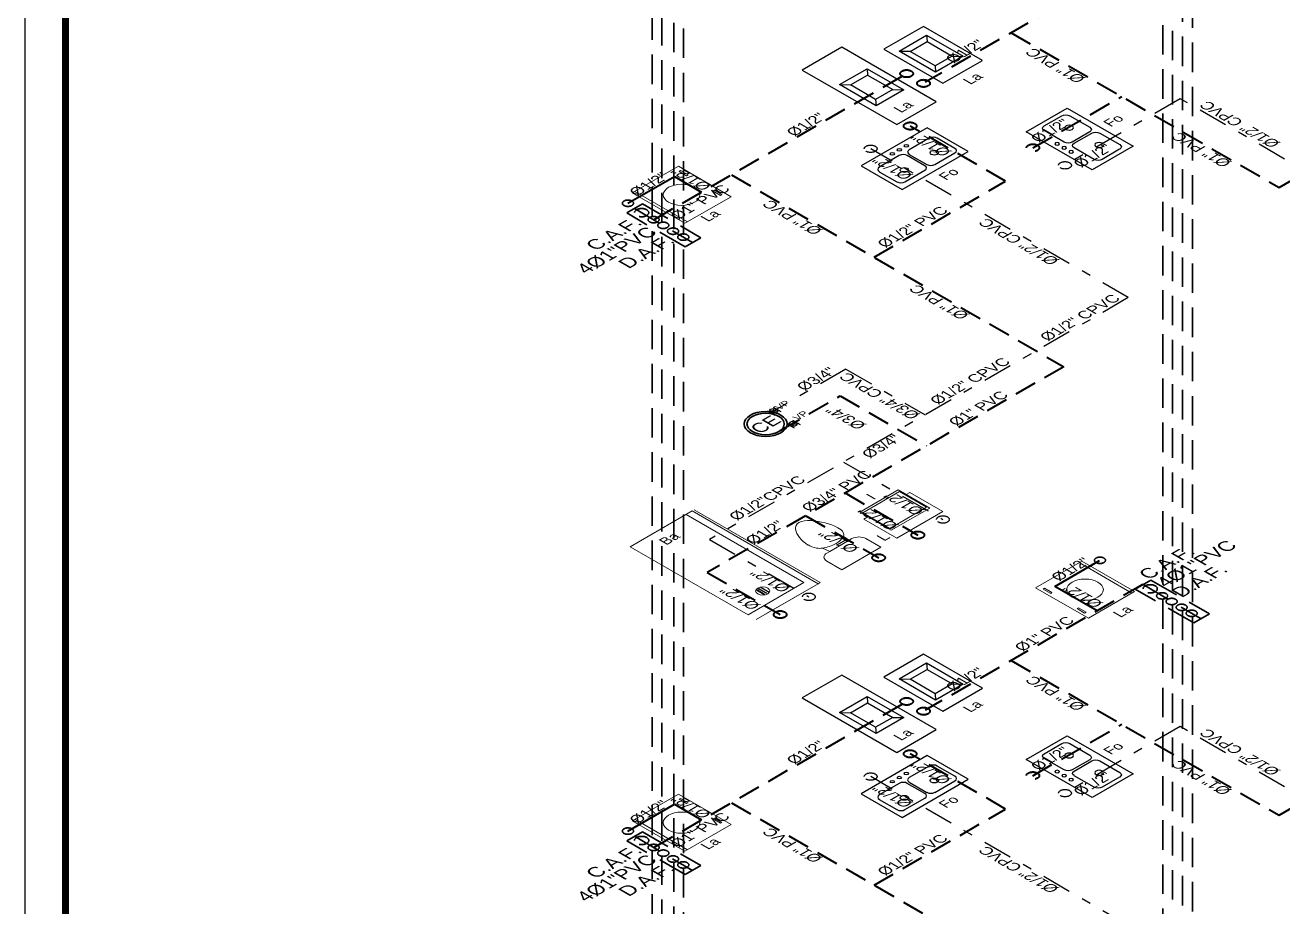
# Model space of a CAD drawing. Header units: feet. Extents: x 1019 to 2236, y -546 to 122.
# Drawn here: x 1054.27 to 1067.83, y -343.59 to -334.09 of the extents above; entities that cross this region are included whole.
import ezdxf

# ---------------------------------------------------------------- set-up
doc = ezdxf.new("R2010")
doc.units = ezdxf.units.FT
doc.header["$LTSCALE"] = 0.05
doc.header["$MEASUREMENT"] = 0
for name, pattern in [('CONTINUA', [0]), ('DASHDOT', [25.4, 12.7, -6.35, 0, -6.35]), ('HIDDEN', [9.525, 6.35, -3.175])]:
    doc.linetypes.add(name, pattern=pattern)
for name, color, linetype, lineweight in [('AGUA POTABLE', 5, 'HIDDEN', 35), ('AGUAFRIA', 5, 'HIDDEN', 30), ('COCINA', 8, 'Continuous', 25), ('FURN', 8, 'Continuous', 9), ('I-FURN', 8, 'Continuous', 0), ('P-SANR-FIXT', 8, 'Continuous', 9)]:
    doc.layers.add(name, color=color, linetype=linetype, lineweight=lineweight)
for name, color, linetype in [('AGUA_CALIENTE', 1, 'DASHDOT'), ('MARCO', 1, 'Continuous'), ('TEXXT', 2, 'Continuous')]:
    doc.layers.add(name, color=color, linetype=linetype)
doc.styles.add('DAMIAN', font='arial.ttf', dxfattribs={"height": 0.12})

# ---------------------------------------------------------------- blocks, each defined once
blk = doc.blocks.new('A$C2C3967B4')
at = {"layer": 'COCINA'}
for p, q in [((0.838, 0.52), (0, 0.52)), ((0, 0.52), (0, 0)), ((0.838, 0), (0.838, 0.52)), ((0.051, 0.342), (0.051, 0.119)), ((0.356, 0.393), (0.102, 0.393)), ((0.406, 0.119), (0.406, 0.342)), ((0.432, 0.342), (0.432, 0.119)), ((0.737, 0.393), (0.483, 0.393)), ((0.787, 0.119), (0.787, 0.342)), ((0.102, 0.068), (0.356, 0.068)), ((0.483, 0.068), (0.737, 0.068)), ((0, 0), (0.838, 0))]:
    blk.add_line(p, q, dxfattribs=at)
for centre, radius in [((0.33, 0.456), 0.0201), ((0.419, 0.456), 0.0201), ((0.508, 0.456), 0.0201), ((0.229, 0.202), 0.0381), ((0.61, 0.202), 0.0381)]:
    blk.add_circle(centre, radius, dxfattribs=at)
for centre, start, end in [((0.102, 0.342), 90, 180), ((0.356, 0.342), 0, 90), ((0.483, 0.342), 90, 180), ((0.737, 0.342), 0, 90), ((0.102, 0.119), 180, 270), ((0.356, 0.119), 270, 0), ((0.483, 0.119), 180, 270), ((0.737, 0.119), 270, 0)]:
    blk.add_arc(centre, 0.0508, start, end, dxfattribs=at)
blk = doc.blocks.new('A$C153C7E87')
at = {"layer": 'COCINA'}
for p, q in [((0.076, 0.804), (0.143, 0.731)), ((0.427, 0.804), (0.36, 0.731)), ((0.143, 0.411), (0.076, 0.339)), ((0.36, 0.411), (0.427, 0.339))]:
    blk.add_line(p, q, dxfattribs=at)
at = {"layer": 'COCINA', "extrusion": (1.60732e-15, -2.48059e-15, -1)}
for points in [[(-0.502, 1.2), (0, 1.2), (0, 0), (-0.502, 0)], [(-0.427, 0.339), (-0.076, 0.339), (-0.076, 0.804), (-0.427, 0.804)], [(-0.36, 0.411), (-0.143, 0.411), (-0.143, 0.731), (-0.36, 0.731)]]:
    blk.add_lwpolyline(points, close=True, dxfattribs=at)
blk = doc.blocks.new('A$C3D6C2CD6')
at = {"layer": 'P-SANR-FIXT'}
for p, q in [((0, 1.6), (0.787, 1.6)), ((0, 0.102), (0, 1.6)), ((0.711, 1.6), (0.711, 0.102)), ((0.787, 0), (0.787, 1.6)), ((0.813, 1.6), (0.813, 0)), ((0.324, 0.227), (0.324, 0.317)), ((0.333, 0.317), (0.333, 0.227)), ((0.351, 0.227), (0.351, 0.317)), ((0.36, 0.317), (0.36, 0.227)), ((0.378, 0.227), (0.378, 0.317)), ((0.387, 0.317), (0.387, 0.227)), ((0.711, 0.102), (0, 0.102)), ((0, 0), (0.787, 0)), ((0.124, 0), (0.787, 0)), ((0.813, 0), (0.787, 0)), ((0.813, 0), (0.787, 0))]:
    blk.add_line(p, q, dxfattribs=at)
for centre, radius, start, end in [((0.356, 0.272), 0.0635, 90, 270), ((0.356, 0.272), 0.0635, 90, 270), ((0.328, 0.317), 0.00444, 360, 180), ((0.328, 0.227), 0.00444, 180, 360), ((0.356, 0.317), 0.00444, 360, 180), ((0.356, 0.227), 0.00444, 180, 360), ((0.356, 0.272), 0.0635, 270, 90), ((0.356, 0.272), 0.0635, 270, 90), ((0.383, 0.317), 0.00444, 360, 180), ((0.383, 0.227), 0.00444, 180, 360)]:
    blk.add_arc(centre, radius, start, end, dxfattribs=at)
blk = doc.blocks.new('bath_sink_6127 - bath_sink_6127-V2-Nivel 1')
at = {"layer": 'I-FURN'}
for p, q in [((0.293, 0.297), (-0.127, 0.297)), ((-0.127, 0.297), (-0.127, -0.29)), ((0.395, 0.244), (-0.005, 0.244)), ((-0.005, 0.244), (-0.005, -0.245)), ((0.025, -0.234), (0.025, 0.233)), ((0.025, 0.233), (0.369, 0.233)), ((0.293, 0.244), (0.293, 0.297)), ((0.369, 0.233), (0.369, -0.234)), ((0.395, -0.245), (0.395, 0.244)), ((0.293, -0.29), (-0.127, -0.29)), ((-0.005, -0.245), (0.395, -0.245)), ((0.369, -0.234), (0.025, -0.234)), ((0.293, -0.29), (0.293, -0.245))]:
    blk.add_line(p, q, dxfattribs=at)
blk = doc.blocks.new('Toilet_-_Tank_-_3D_4840 - 17_ High_ Seat Not Visible-536545-Nivel 1')
at = {"layer": 'P-SANR-FIXT'}
for p, q in [((0.248, 0.489), (-0.248, 0.489)), ((-0.248, 0.489), (-0.248, 0.298)), ((0.248, 0.298), (0.248, 0.489)), ((-0.159, 0.21), (-0.123, 0.21)), ((-0.123, 0.21), (-0.132, 0.127)), ((-0.123, 0.21), (0.123, 0.21)), ((0.132, 0.127), (0.123, 0.21)), ((0.123, 0.21), (0.159, 0.21))]:
    blk.add_line(p, q, dxfattribs=at)
for centre, radius, start, end in [((-0.159, 0.298), 0.0889, 180, 270), ((0.159, 0.298), 0.0889, 270, 360), ((-0.083, 0.041), 0.0995, 119.8981, 151.0596), ((0, -0.104), 0.266, 90.1019, 119.8981), ((0, -0.104), 0.266, 60.1019, 89.8981), ((0.083, 0.041), 0.0995, 28.9404, 60.1019), ((-0.023, 0.008), 0.167, 151.0596, 182.709), ((0.023, 0.008), 0.167, 357.291, 28.9404), ((0.25, 0.021), 0.441, 182.709, 218.5058), ((-0.25, 0.021), 0.441, 321.4942, 357.291), ((0.011, -0.169), 0.136, 218.5058, 265.219), ((-0.011, -0.169), 0.136, 274.781, 321.4942)]:
    blk.add_arc(centre, radius, start, end, dxfattribs=at)

msp = doc.modelspace()

# ---------------------------------------------------------------- hatches: boundary and pattern name
at = {"layer": 'AGUA POTABLE', "ltscale": 3, "extrusion": (0, 0.816497, 0.57735)}
h = msp.add_hatch(color=256, dxfattribs=at)
h.dxf.hatch_style = 1
edge = h.paths.add_edge_path()
edge.add_arc((-1063.778, 189.506), 0.0691, -135, 225)
h = msp.add_hatch(color=256, dxfattribs=at)
h.dxf.hatch_style = 1
edge = h.paths.add_edge_path()
edge.add_arc((-1063.96, 189.688), 0.0691, -135, 225)
h = msp.add_hatch(color=256, dxfattribs=at)
h.dxf.hatch_style = 1
edge = h.paths.add_edge_path()
edge.add_arc((-1063.815, 190.484), 0.0691, -135, 225)
at = {"layer": 'AGUA POTABLE', "ltscale": 0.75, "extrusion": (0, 0.816497, 0.57735)}
h = msp.add_hatch(color=256, dxfattribs=at)
h.dxf.hatch_style = 1
edge = h.paths.add_edge_path()
edge.add_arc((-1065.139, 190.892), 0.0691, -135, 225)
at = {"layer": 'AGUA POTABLE', "ltscale": 3, "extrusion": (0, 0.816497, 0.57735)}
h = msp.add_hatch(color=256, dxfattribs=at)
h.dxf.hatch_style = 1
edge = h.paths.add_edge_path()
edge.add_arc((-1060.772, 191.927), 0.0597, -218.357, 141.643)
h = msp.add_hatch(color=256, dxfattribs=at)
h.dxf.hatch_style = 1
edge = h.paths.add_edge_path()
edge.add_arc((-1060.92, 192.102), 0.077, -218.357, 141.643)
h = msp.add_hatch(color=256, dxfattribs=at)
h.dxf.hatch_style = 1
edge = h.paths.add_edge_path()
edge.add_arc((-1061.049, 192.233), 0.0597, -218.357, 141.643)
h = msp.add_hatch(color=256, dxfattribs=at)
h.dxf.hatch_style = 1
edge = h.paths.add_edge_path()
edge.add_arc((-1061.153, 192.339), 0.0597, -218.357, 141.643)
h = msp.add_hatch(color=256, dxfattribs=at)
h.dxf.hatch_style = 1
edge = h.paths.add_edge_path()
edge.add_arc((-1061.259, 192.448), 0.0597, -218.357, 141.643)
h = msp.add_hatch(color=256, dxfattribs=at)
h.dxf.hatch_style = 1
edge = h.paths.add_edge_path()
edge.add_arc((-1061.369, 192.559), 0.0597, -218.357, 141.643)
h = msp.add_hatch(color=256, dxfattribs=at)
h.dxf.hatch_style = 1
edge = h.paths.add_edge_path()
edge.add_arc((-1063.899, 198.122), 0.0691, -135, 225)
h = msp.add_hatch(color=256, dxfattribs=at)
h.dxf.hatch_style = 1
edge = h.paths.add_edge_path()
edge.add_arc((-1063.476, 198.546), 0.0691, -135, 225)
h = msp.add_hatch(color=256, dxfattribs=at)
h.dxf.hatch_style = 1
edge = h.paths.add_edge_path()
edge.add_arc((-1065.862, 186.871), 0.0597, -218.357, 141.643)
h = msp.add_hatch(color=256, dxfattribs=at)
h.dxf.hatch_style = 1
edge = h.paths.add_edge_path()
edge.add_arc((-1066.404, 187.403), 0.077, -218.357, 141.643)
h = msp.add_hatch(color=256, dxfattribs=at)
h.dxf.hatch_style = 1
edge = h.paths.add_edge_path()
edge.add_arc((-1066.533, 187.535), 0.0597, -218.357, 141.643)
h = msp.add_hatch(color=256, dxfattribs=at)
h.dxf.hatch_style = 1
edge = h.paths.add_edge_path()
edge.add_arc((-1066.636, 187.64), 0.0597, -218.357, 141.643)
h = msp.add_hatch(color=256, dxfattribs=at)
h.dxf.hatch_style = 1
edge = h.paths.add_edge_path()
edge.add_arc((-1062.414, 199.607), 0.0691, -135, 225)
h = msp.add_hatch(color=256, dxfattribs=at)
h.dxf.hatch_style = 1
edge = h.paths.add_edge_path()
edge.add_arc((-1066.743, 187.749), 0.0597, -218.357, 141.643)
h = msp.add_hatch(color=256, dxfattribs=at)
h.dxf.hatch_style = 1
edge = h.paths.add_edge_path()
edge.add_arc((-1066.852, 187.861), 0.0597, -218.357, 141.643)
h = msp.add_hatch(color=256, dxfattribs=at)
h.dxf.hatch_style = 1
edge = h.paths.add_edge_path()
edge.add_arc((-1063.778, 189.506), 0.0691, -135, 225)
h = msp.add_hatch(color=256, dxfattribs=at)
h.dxf.hatch_style = 1
edge = h.paths.add_edge_path()
edge.add_arc((-1063.96, 189.688), 0.0691, -135, 225)
h = msp.add_hatch(color=256, dxfattribs=at)
h.dxf.hatch_style = 1
edge = h.paths.add_edge_path()
edge.add_arc((-1063.815, 190.484), 0.0691, -135, 225)
at = {"layer": 'AGUA POTABLE', "ltscale": 0.75, "extrusion": (0, 0.816497, 0.57735)}
h = msp.add_hatch(color=256, dxfattribs=at)
h.dxf.hatch_style = 1
edge = h.paths.add_edge_path()
edge.add_arc((-1065.139, 190.892), 0.0691, -135, 225)
at = {"layer": 'AGUA POTABLE', "ltscale": 3, "extrusion": (0, 0.816497, 0.57735)}
h = msp.add_hatch(color=256, dxfattribs=at)
h.dxf.hatch_style = 1
edge = h.paths.add_edge_path()
edge.add_arc((-1060.772, 191.927), 0.0597, -218.357, 141.643)
h = msp.add_hatch(color=256, dxfattribs=at)
h.dxf.hatch_style = 1
edge = h.paths.add_edge_path()
edge.add_arc((-1060.92, 192.102), 0.077, -218.357, 141.643)
h = msp.add_hatch(color=256, dxfattribs=at)
h.dxf.hatch_style = 1
edge = h.paths.add_edge_path()
edge.add_arc((-1061.049, 192.233), 0.0597, -218.357, 141.643)
h = msp.add_hatch(color=256, dxfattribs=at)
h.dxf.hatch_style = 1
edge = h.paths.add_edge_path()
edge.add_arc((-1061.153, 192.339), 0.0597, -218.357, 141.643)
h = msp.add_hatch(color=256, dxfattribs=at)
h.dxf.hatch_style = 1
edge = h.paths.add_edge_path()
edge.add_arc((-1061.259, 192.448), 0.0597, -218.357, 141.643)
h = msp.add_hatch(color=256, dxfattribs=at)
h.dxf.hatch_style = 1
edge = h.paths.add_edge_path()
edge.add_arc((-1061.369, 192.559), 0.0597, -218.357, 141.643)
at = {"layer": 'AGUA_CALIENTE', "ltscale": 0.5, "extrusion": (0, 0.816497, 0.57735)}
h = msp.add_hatch(color=256, dxfattribs=at)
h.dxf.hatch_style = 1
edge = h.paths.add_edge_path()
edge.add_arc((-1063.39, 190.909), 0.0691, -135, 225)
h = msp.add_hatch(color=256, dxfattribs=at)
h.dxf.hatch_style = 1
edge = h.paths.add_edge_path()
edge.add_arc((-1065.485, 191.218), 0.0691, -135, 225)
h = msp.add_hatch(color=256, dxfattribs=at)
h.dxf.hatch_style = 1
edge = h.paths.add_edge_path()
edge.add_arc((-1064.169, 197.831), 0.0691, -135, 225)
h = msp.add_hatch(color=256, dxfattribs=at)
h.dxf.hatch_style = 1
edge = h.paths.add_edge_path()
edge.add_arc((-1062.723, 199.276), 0.0691, -135, 225)
h = msp.add_hatch(color=256, dxfattribs=at)
h.dxf.hatch_style = 1
edge = h.paths.add_edge_path()
edge.add_arc((-1063.39, 190.909), 0.0691, -135, 225)
h = msp.add_hatch(color=256, dxfattribs=at)
h.dxf.hatch_style = 1
edge = h.paths.add_edge_path()
edge.add_arc((-1065.485, 191.218), 0.0691, -135, 225)
at = {"layer": 'TEXXT', "extrusion": (0, 0.816497, 0.57735)}
h = msp.add_hatch(color=256, dxfattribs=at)
h.dxf.hatch_style = 1
h.paths.add_polyline_path([(-1062.343, 195.805), (-1062.298, 195.805, 0.198912), (-1062.311, 195.837, 0.198912), (-1062.343, 195.85)])
h = msp.add_hatch(color=256, dxfattribs=at)
h.dxf.hatch_style = 1
h.paths.add_polyline_path([(-1062.343, 195.759), (-1062.343, 195.805), (-1062.389, 195.805, 0.198912), (-1062.376, 195.773, 0.198912)])
h = msp.add_hatch(color=256, dxfattribs=at)
h.dxf.hatch_style = 1
h.paths.add_polyline_path([(-1062.553, 196.044), (-1062.508, 196.044, 0.198912), (-1062.521, 196.076, 0.198912), (-1062.553, 196.09)])
h = msp.add_hatch(color=256, dxfattribs=at)
h.dxf.hatch_style = 1
h.paths.add_polyline_path([(-1062.553, 195.999), (-1062.553, 196.044), (-1062.599, 196.044, 0.198912), (-1062.585, 196.012, 0.198912)])

# ---------------------------------------------------------------- linework, layer by layer
at = {"layer": 'AGUA POTABLE', "ltscale": 0.75, "extrusion": (0, 0.816497, 0.57735)}
for p, q in [((1067.795, -335.837, -2.772), (1075.209, -331.556, -8.825)), ((1066.323, -333.35, -6.289), (1063.979, -334.703, -4.375)), ((1064.905, -334.168, -5.132), (1067.795, -335.837, -2.772)), ((1061.05, -336.184, -2.28), (1063.782, -334.607, -4.51)), ((1065.139, -335.409, -3.376), (1066.097, -334.856, -4.159)), ((1064.845, -335.769, -2.868), (1063.815, -335.174, -3.709)), ((1061.888, -335.701, -2.964), (1065.471, -337.769, -0.039)), ((1063.426, -336.588, -1.709), (1064.845, -335.769, -2.868)), ((1065.471, -337.769, -0.039), (1061.628, -339.987, 3.098)), ((1062.415, -338.457, 0.934), (1063.061, -338.084, 0.407)), ((1063.061, -338.084, 0.407), (1063.993, -338.622, 1.167)), ((1067.795, -342.605, -7.558), (1075.209, -338.325, -13.611)), ((1063.113, -339.13, 1.885), (1063.899, -339.584, 2.527)), ((1062.689, -339.375, 2.231), (1063.476, -339.829, 2.873)), ((1061.628, -339.987, 3.098), (1062.414, -340.441, 3.74)), ((1066.323, -340.118, -11.075), (1063.979, -341.471, -9.161)), ((1064.905, -340.936, -9.918), (1067.795, -342.605, -7.558)), ((1061.05, -342.953, -7.066), (1063.782, -341.376, -9.296)), ((1065.139, -342.178, -8.162), (1066.097, -341.624, -8.945)), ((1064.845, -342.537, -7.654), (1063.815, -341.942, -8.495)), ((1061.888, -342.469, -7.75), (1065.471, -344.537, -4.825)), ((1063.426, -343.357, -6.495), (1064.845, -342.537, -7.654))]:
    msp.add_line(p, q, dxfattribs=at)
at = {"layer": 'AGUA POTABLE', "ltscale": 3, "extrusion": (0, 0.816497, 0.57735)}
for p, q in [((1060.771, -336.006, -2.532), (1061.273, -335.717, -2.941)), ((1061.273, -335.717, -2.941), (1061.566, -335.887, -2.701)), ((1065.375, -340.137, -11.048), (1065.857, -339.859, -11.441)), ((1065.832, -340.401, -10.674), (1065.375, -340.137, -11.048)), ((1060.771, -342.775, -7.318), (1061.273, -342.485, -7.727)), ((1061.273, -342.485, -7.727), (1061.566, -342.655, -7.487))]:
    msp.add_line(p, q, dxfattribs=at)
for centre in [(-1063.778, 189.506, -275.81), (-1063.96, 189.688, -275.81), (-1063.815, 190.484, -275.81), (-1063.899, 198.122, -275.81), (-1063.476, 198.546, -275.81), (-1062.414, 199.607, -275.81), (-1063.778, 189.506, -284.099), (-1063.96, 189.688, -284.099), (-1063.815, 190.484, -284.099)]:
    msp.add_circle(centre, 0.0691, dxfattribs=at)
at = {"layer": 'AGUA POTABLE', "ltscale": 0.75, "extrusion": (0, 0.816497, 0.57735)}
for centre in [(-1065.139, 190.892, -275.81), (-1065.139, 190.892, -284.099)]:
    msp.add_circle(centre, 0.0691, dxfattribs=at)
at = {"layer": 'AGUA_CALIENTE', "ltscale": 0.5, "extrusion": (0, 0.816497, 0.57735)}
for p, q in [((1066.728, -334.88, -4.125), (1065.485, -335.598, -3.11)), ((1067.854, -335.53, -3.206), (1066.728, -334.88, -4.125)), ((1066.168, -337.024, -1.093), (1063.39, -335.419, -3.362)), ((1066.168, -337.024, -1.093), (1061.651, -339.631, 2.595)), ((1063.123, -337.796, -0.002), (1062.296, -338.274, 0.674)), ((1063.123, -337.796, -0.002), (1063.977, -338.289, 0.696)), ((1063.097, -338.797, 1.414), (1064.169, -339.415, 2.289)), ((1061.651, -339.631, 2.595), (1062.723, -340.25, 3.47)), ((1066.728, -341.648, -8.911), (1065.485, -342.366, -7.896)), ((1067.854, -342.298, -7.992), (1066.728, -341.648, -8.911)), ((1066.168, -343.792, -5.879), (1063.39, -342.188, -8.148))]:
    msp.add_line(p, q, dxfattribs=at)
for centre in [(-1063.39, 190.909, -275.81), (-1065.485, 191.218, -275.81), (-1064.169, 197.831, -275.81), (-1062.723, 199.276, -275.81), (-1063.39, 190.909, -284.099), (-1065.485, 191.218, -284.099)]:
    msp.add_circle(centre, 0.0691, dxfattribs=at)
at = {"layer": 'AGUAFRIA', "extrusion": (0, 0.816497, 0.57735)}
for p, q in [((1066.541, -349.167, 4.452), (1066.541, -326.597, 20.411)), ((1066.645, -349.228, 4.538), (1066.645, -326.658, 20.498)), ((1066.751, -349.291, 4.627), (1066.751, -326.721, 20.586)), ((1066.86, -349.356, 4.718), (1066.86, -326.785, 20.678)), ((1061.035, -351.867, 8.27), (1061.035, -329.389, 24.164)), ((1061.138, -351.928, 8.356), (1061.138, -329.45, 24.251)), ((1061.267, -352.001, 8.46), (1061.267, -329.523, 24.354)), ((1061.371, -352.062, 8.546), (1061.371, -329.584, 24.441)), ((1060.844, -336.063, -2.452), (1061.468, -336.431, -1.932)), ((1066.327, -340.118, -11.075), (1066.952, -340.486, -10.554)), ((1060.844, -342.831, -7.238), (1061.468, -343.199, -6.718))]:
    msp.add_line(p, q, dxfattribs=at)
for points, elevation in [([(-1060.928, 191.939), (-1061.56, 192.57), (-1061.39, 192.74), (-1060.759, 192.108)], -275.81), ([(-1066.412, 187.24), (-1067.043, 187.871), (-1066.874, 188.041), (-1066.242, 187.41)], -284.099), ([(-1060.928, 191.939), (-1061.56, 192.57), (-1061.39, 192.74), (-1060.759, 192.108)], -284.099)]:
    msp.add_lwpolyline(points, close=True, dxfattribs=dict(at, elevation=elevation))
for centre, radius in [((-1060.772, 191.927, -275.81), 0.0597), ((-1060.92, 192.102, -275.81), 0.077), ((-1061.049, 192.233, -275.81), 0.0597), ((-1061.153, 192.339, -275.81), 0.0597), ((-1061.259, 192.448, -275.81), 0.0597), ((-1061.369, 192.559, -275.81), 0.0597), ((-1065.862, 186.871, -284.099), 0.0597), ((-1066.404, 187.403, -284.099), 0.077), ((-1066.533, 187.535, -284.099), 0.0597), ((-1066.636, 187.64, -284.099), 0.0597), ((-1066.743, 187.749, -284.099), 0.0597), ((-1066.852, 187.861, -284.099), 0.0597), ((-1060.772, 191.927, -284.099), 0.0597), ((-1060.92, 192.102, -284.099), 0.077), ((-1061.049, 192.233, -284.099), 0.0597), ((-1061.153, 192.339, -284.099), 0.0597), ((-1061.259, 192.448, -284.099), 0.0597), ((-1061.369, 192.559, -284.099), 0.0597)]:
    msp.add_circle(centre, radius, dxfattribs=at)
at = {"layer": 'AGUAFRIA', "color": 3, "linetype": 'CONTINUA', "extrusion": (0, 0.816497, 0.57735)}
for radius in [0.233, 0.201]:
    msp.add_circle((-1062.257, 196.048, -275.81), radius, dxfattribs=at)
at = {"layer": 'COCINA', "extrusion": (0, 0.816497, 0.57735)}
for p, q in [((1063.993, -334.195, -5.094), (1063.998, -334.263, -4.997)), ((1063.696, -334.366, -4.851), (1063.814, -334.369, -4.847)), ((1064.269, -334.42, -4.776), (1064.388, -334.423, -4.771)), ((1064.086, -334.526, -4.626), (1064.09, -334.594, -4.529)), ((1063.993, -340.963, -9.88), (1063.998, -341.032, -9.783)), ((1063.696, -341.135, -9.637), (1063.814, -341.138, -9.633)), ((1064.269, -341.188, -9.561), (1064.388, -341.191, -9.557)), ((1064.086, -341.294, -9.411), (1064.09, -341.363, -9.315))]:
    msp.add_line(p, q, dxfattribs=at)
at = {"layer": 'COCINA', "extrusion": (2.89046e-15, -0.816497, -0.57735)}
for points, elevation in [([(1063.958, 188.625), (1063.532, 189.051), (1064.168, 189.687), (1064.595, 189.261)], 275.81), ([(1064.388, 189.183), (1064.09, 189.48), (1063.696, 189.086), (1063.993, 188.788)], 275.81), ([(1064.269, 189.178), (1064.086, 189.362), (1063.814, 189.091), (1063.998, 188.907)], 275.81), ([(1063.958, 188.625), (1063.532, 189.051), (1064.168, 189.687), (1064.595, 189.261)], 284.099), ([(1064.388, 189.183), (1064.09, 189.48), (1063.696, 189.086), (1063.993, 188.788)], 284.099), ([(1064.269, 189.178), (1064.086, 189.362), (1063.814, 189.091), (1063.998, 188.907)], 284.099)]:
    msp.add_lwpolyline(points, close=True, dxfattribs=dict(at, elevation=elevation))
at = {"layer": 'FURN', "extrusion": (0, 0.816497, 0.57735)}
for p, q in [((1060.818, -335.895, -2.689), (1061.316, -335.608, -3.096)), ((1061.316, -335.608, -3.096), (1061.885, -335.936, -2.631)), ((1061.387, -336.223, -2.225), (1060.818, -335.895, -2.689)), ((1061.415, -336.207, -2.248), (1060.846, -335.879, -2.712)), ((1061.885, -335.936, -2.631), (1061.387, -336.223, -2.225)), ((1065.666, -339.864, -11.434), (1065.168, -340.152, -11.027)), ((1066.235, -340.193, -10.969), (1065.666, -339.864, -11.434)), ((1066.207, -340.209, -10.946), (1065.638, -339.881, -11.411)), ((1065.168, -340.152, -11.027), (1065.737, -340.48, -10.562)), ((1065.737, -340.48, -10.562), (1066.235, -340.193, -10.969)), ((1060.818, -342.663, -7.475), (1061.316, -342.376, -7.882)), ((1061.316, -342.376, -7.882), (1061.885, -342.704, -7.417)), ((1061.387, -342.992, -7.011), (1060.818, -342.663, -7.475)), ((1061.415, -342.976, -7.034), (1060.846, -342.647, -7.498)), ((1061.885, -342.704, -7.417), (1061.387, -342.992, -7.011))]:
    msp.add_line(p, q, dxfattribs=at)
at = {"layer": 'FURN', "ltscale": 0.02, "extrusion": (0, 0.816497, 0.57735)}
for p, q in [((1061.325, -335.664, -3.016), (1061.34, -335.655, -3.028)), ((1061.405, -335.71, -2.951), (1061.325, -335.664, -3.016)), ((1061.34, -335.655, -3.028), (1061.42, -335.702, -2.963)), ((1061.42, -335.702, -2.963), (1061.405, -335.71, -2.951)), ((1061.691, -335.875, -2.717), (1061.706, -335.867, -2.729)), ((1061.772, -335.922, -2.652), (1061.691, -335.875, -2.717)), ((1061.706, -335.867, -2.729), (1061.786, -335.913, -2.664)), ((1061.786, -335.913, -2.664), (1061.772, -335.922, -2.652)), ((1065.265, -340.157, -11.019), (1065.251, -340.166, -11.008)), ((1065.251, -340.166, -11.008), (1065.331, -340.212, -10.942)), ((1065.345, -340.204, -10.954), (1065.265, -340.157, -11.019)), ((1065.331, -340.212, -10.942), (1065.345, -340.204, -10.954)), ((1065.631, -340.369, -10.72), (1065.617, -340.377, -10.708)), ((1065.617, -340.377, -10.708), (1065.697, -340.424, -10.643)), ((1065.712, -340.415, -10.655), (1065.631, -340.369, -10.72)), ((1065.697, -340.424, -10.643), (1065.712, -340.415, -10.655)), ((1061.325, -342.432, -7.802), (1061.34, -342.424, -7.814)), ((1061.405, -342.478, -7.737), (1061.325, -342.432, -7.802)), ((1061.34, -342.424, -7.814), (1061.42, -342.47, -7.749)), ((1061.42, -342.47, -7.749), (1061.405, -342.478, -7.737)), ((1061.691, -342.644, -7.503), (1061.706, -342.635, -7.515)), ((1061.772, -342.69, -7.438), (1061.691, -342.644, -7.503)), ((1061.706, -342.635, -7.515), (1061.786, -342.682, -7.45)), ((1061.786, -342.682, -7.45), (1061.772, -342.69, -7.438))]:
    msp.add_line(p, q, dxfattribs=at)
for centre in [(-1061.351, 191.769, -275.81), (-1065.701, 187.419, -284.099), (-1061.351, 191.769, -284.099)]:
    msp.add_circle(centre, 0.198, dxfattribs=at)
at = {"layer": 'MARCO'}
msp.add_lwpolyline([(1054.272, -322.696), (1118.772, -322.696), (1118.772, -364.696), (1054.272, -364.696)], close=True, dxfattribs=at)
at = {"layer": 'MARCO', "const_width": 0.075}
msp.add_lwpolyline([(1111.6, -323.13), (1054.706, -323.13), (1054.706, -364.262), (1111.6, -364.262)], close=True, dxfattribs=at)
at = {"layer": 'TEXXT', "extrusion": (0, 0.816497, 0.57735)}
for p, q in [((1062.272, -338.243, 0.631), (1062.356, -338.29, 0.698)), ((1062.298, -338.246, 0.635), (1062.389, -338.246, 0.635)), ((1062.337, -338.206, 0.578), (1062.42, -338.253, 0.645)), ((1062.343, -338.272, 0.672), (1062.343, -338.22, 0.598)), ((1062.482, -338.381, 0.826), (1062.565, -338.428, 0.893)), ((1062.508, -338.384, 0.83), (1062.599, -338.384, 0.83)), ((1062.546, -338.344, 0.774), (1062.63, -338.391, 0.84)), ((1062.553, -338.41, 0.868), (1062.553, -338.358, 0.793))]:
    msp.add_line(p, q, dxfattribs=at)
for centre in [(-1062.343, 195.805, -275.81), (-1062.553, 196.044, -275.81)]:
    msp.add_circle(centre, 0.0455, dxfattribs=at)

# ---------------------------------------------------------------- block references
at = {"extrusion": (2.13253e-15, -0.816497, -0.57735), "xscale": 1.2, "yscale": 1.2, "zscale": 1.2, "rotation": 45.00000000000659}
for p in [(1065.508, 190.149, 275.81), (1065.508, 190.149, 284.099)]:
    msp.add_blockref('A$C2C3967B4', p, dxfattribs=at)
at = {"extrusion": (2.16763e-15, -0.816497, -0.57735), "xscale": -1.2, "yscale": 1.2, "zscale": 1.2, "rotation": 135.0000000000002}
for p in [(1063.73, 191.671, 275.81), (1063.73, 191.671, 284.099)]:
    msp.add_blockref('A$C2C3967B4', p, dxfattribs=at)
at = {"extrusion": (0, 0.816497, 0.57735), "xscale": 1.200000000000001, "yscale": 1.200000000000001, "zscale": 1.200000000000001, "rotation": 225}
msp.add_blockref('A$C3D6C2CD6', (-1062.154, 199.698, -275.81), dxfattribs=at)
at = {"layer": 'FURN', "extrusion": (0, 0.816497, 0.57735), "xscale": 1.200000000000001, "yscale": 1.200000000000001, "zscale": 1.200000000000001, "rotation": 225}
for p in [(-1063.671, 190.459, -275.81), (-1063.671, 190.459, -284.099)]:
    msp.add_blockref('A$C153C7E87', p, dxfattribs=at)
at = {"layer": 'I-FURN', "extrusion": (-2.61294e-15, 0.816497, 0.57735), "xscale": 1.2, "yscale": 1.2, "zscale": 1.2, "rotation": 314.9999999999999}
msp.add_blockref('bath_sink_6127 - bath_sink_6127-V2-Nivel 1', (-1063.815, 197.821, -275.81), dxfattribs=at)
at = {"layer": 'P-SANR-FIXT', "extrusion": (-2.61294e-15, 0.816497, 0.57735), "xscale": 1.2, "yscale": 1.2, "zscale": 1.2, "rotation": 44.99999999999741}
msp.add_blockref('Toilet_-_Tank_-_3D_4840 - 17_ High_ Seat Not Visible-536545-Nivel 1', (-1062.875, 198.146, -275.81), dxfattribs=at)

# ---------------------------------------------------------------- texts
at = {"layer": 'TEXXT', "extrusion": (0, 0.816497, 0.57735), "style": 'DAMIAN'}
for s, insert, char_height, width, attachment_point, text_direction in [('\\A1;{\\fArial|b0|i0|c238|p34;%%C}1/2{\\fArial|b0|i0|c238|p34;"}  ', (1064.18, -334.443, -4.742), 0.144, 3.4848, 1, (0.707107, 0.408248, -0.57735)), ('\\A1;{\\fArial|b0|i0|c238|p34;%%C}1{\\fArial|b0|i0|c238|p34;"} PVC', (1065.044, -334.387, -4.822), 0.144, 3.4848, 3, (-0.707107, 0.408248, -0.57735)), (' La', (1064.335, -334.698, -4.382), 0.132, 3.4848, 1, (0.707107, 0.408248, -0.57735)), (' La', (1063.587, -335.003, -3.951), 0.132, 3.4848, 1, (0.707107, 0.408248, -0.57735)), ('\\A1;{\\fArial|b0|i0|c238|p34;%%C}1/2{\\fArial|b0|i0|c238|p34;"} CPVC', (1066.921, -334.957, -4.016), 0.144, 3.4848, 3, (-0.707107, 0.408248, -0.57735)), ('\\A1;{\\fArial|b0|i0|c238|p34;%%C}1/2{\\fArial|b0|i0|c238|p34;"}  ', (1062.464, -335.231, -3.628), 0.144, 3.4848, 1, (0.707107, 0.408248, -0.57735)), ('\\A1;{\\fArial|b0|i0|c238|p34;%%C}1/2{\\fArial|b0|i0|c238|p34;"}  ', (1065.098, -335.297, -3.534), 0.144, 3.4848, 1, (0.707107, 0.408248, -0.57735)), (' Fo', (1065.849, -335.154, -3.737), 0.132, 3.4848, 1, (0.707107, 0.408248, -0.57735)), ('\\A1;{\\fArial|b0|i0|c238|p34;%%C}1{\\fArial|b0|i0|c238|p34;"} PVC', (1066.617, -335.295, -3.538), 0.144, 3.4848, 3, (-0.707107, 0.408248, -0.57735)), ('\\A1;{\\fArial|b0|i0|c238|p34;%%C}1/2{\\fArial|b0|i0|c238|p34;"}  ', (1063.915, -335.241, -3.615), 0.144, 3.4848, 9, (-0.707107, 0.408248, -0.57735)), ('\\A1;{\\fArial|b0|i0|c238|p34;%%C}1/2{\\fArial|b0|i0|c238|p34;"}  ', (1065.557, -335.568, -3.151), 0.144, 3.4848, 1, (0.707107, 0.408248, -0.57735)), ('\\A1;{\\fArial|b0|i0|c238|p34;%%C}1/2{\\fArial|b0|i0|c238|p34;"}  ', (1063.501, -335.493, -3.259), 0.144, 3.4848, 9, (-0.707107, 0.408248, -0.57735)), ('\\A1;{\\fArial|b0|i0|c238|p34;%%C}1/2{\\fArial|b0|i0|c238|p34;"}  ', (1060.769, -335.874, -2.719), 0.144, 3.4848, 1, (0.707107, 0.408248, -0.57735)), ('\\A1;{\\fArial|b0|i0|c238|p34;%%C}1/2{\\fArial|b0|i0|c238|p34;"}  ', (1061.581, -335.878, -2.714), 0.144, 3.4848, 1, (-0.707107, 0.408248, -0.57735)), (' Fo', (1064.073, -335.73, -2.923), 0.132, 3.4848, 1, (0.707107, 0.408248, -0.57735)), ('\\A1;{\\fArial|b0|i0|c238|p34;%%C}1{\\fArial|b0|i0|c238|p34;"} PVC', (1061.783, -335.799, -2.826), 0.144, 3.4848, 3, (0.707107, 0.408248, -0.57735)), ('\\A1;{\\fArial|b0|i0|c238|p34;%%C}1{\\fArial|b0|i0|c238|p34;"} PVC', (1062.208, -336.024, -2.507), 0.144, 3.4848, 3, (-0.707107, 0.408248, -0.57735)), ('\\A1;{\\fArial|b0|i0|c238|p34;%%C}1/2{\\fArial|b0|i0|c238|p34;"} PVC', (1064.135, -336.033, -2.494), 0.144, 3.4848, 3, (0.707107, 0.408248, -0.57735)), ('\\A1;C.A.F.{\\fArial|b0|i0|c186|p34; }', (1060.619, -336.338, -2.062), 0.18252, 3.68082, 5, (0.707107, 0.408248, -0.57735)), (' La', (1061.506, -336.177, -2.291), 0.132, 3.4848, 1, (0.707107, 0.408248, -0.57735)), ('\\A1;{\\fArial|b0|i0|c238|p34;%%C}1/2{\\fArial|b0|i0|c238|p34;"} CPVC', (1064.538, -336.222, -2.227), 0.144, 3.4848, 3, (-0.707107, 0.408248, -0.57735)), ('\\A1;4{\\fArial|b0|i0|c238|p34;%%C}1{\\fArial|b0|i0|c238|p34;"PVC } {\\fArial|b0|i0|c186|p34; }', (1060.65, -336.514, -1.814), 0.18252, 3.68082, 5, (0.707107, 0.408248, -0.57735)), ('\\A1;D.A.F.{\\fArial|b0|i0|c186|p34; }', (1060.971, -336.532, -1.789), 0.18252, 3.68082, 5, (0.707107, 0.408248, -0.57735)), ('\\A1;{\\fArial|b0|i0|c238|p34;%%C}1{\\fArial|b0|i0|c238|p34;"} PVC', (1063.79, -336.937, -1.216), 0.144, 3.4848, 3, (-0.707107, 0.408248, -0.57735)), ('\\A1;{\\fArial|b0|i0|c238|p34;%%C}1/2{\\fArial|b0|i0|c238|p34;"} CPVC', (1065.991, -336.98, -1.155), 0.144, 3.4848, 3, (0.707107, 0.408248, -0.57735)), ('\\A1;{\\fArial|b0|i0|c238|p34;%%C}1/2{\\fArial|b0|i0|c238|p34;"} CPVC', (1064.806, -337.664, -0.188), 0.144, 3.4848, 3, (0.707107, 0.408248, -0.57735)), ('\\A1;{\\fArial|b0|i0|c238|p34;%%C}3/4{\\fArial|b0|i0|c238|p34;"}  ', (1062.934, -337.767, -0.042), 0.144, 3.4848, 3, (0.707107, 0.408248, -0.57735)), ('\\A1;{\\fArial|b0|i0|c238|p34;%%C}3/4{\\fArial|b0|i0|c238|p34;"} CPVC', (1063.037, -337.885, 0.125), 0.144, 3.4848, 3, (-0.707107, 0.408248, -0.57735)), ('\\A1;{\\fArial|b0|i0|c238|p34;%%C}1{\\fArial|b0|i0|c238|p34;"} PVC', (1064.785, -338.023, 0.32), 0.144, 3.4848, 3, (0.707107, 0.408248, -0.57735)), ('VP', (1062.344, -338.199, 0.568), 0.0943, 1.46362, 1, (0.707107, 0.408248, -0.57735)), ('VP', (1062.539, -338.312, 0.728), 0.0943, 1.46362, 1, (0.707107, 0.408248, -0.57735)), ('\\A1;{\\fArial|b0|i0|c238|p34;%%C}3/4{\\fArial|b0|i0|c238|p34;"}  ', (1062.892, -338.246, 0.635), 0.144, 3.4848, 3, (-0.707107, 0.408248, -0.57735)), ('CE', (1062.074, -338.425, 0.888), 0.1752, 2.71814, 1, (0.707107, 0.408248, -0.57735)), ('\\A1;{\\fArial|b0|i0|c238|p34;%%C}3/4{\\fArial|b0|i0|c238|p34;"}  ', (1063.636, -338.494, 0.986), 0.144, 3.4848, 3, (0.707107, 0.408248, -0.57735)), ('\\A1;{\\fArial|b0|i0|c238|p34;%%C}3/4{\\fArial|b0|i0|c238|p34;"} PVC', (1063.318, -338.879, 1.53), 0.144, 3.4848, 3, (0.707107, 0.408248, -0.57735)), ('\\A1;{\\fArial|b0|i0|c238|p34;%%C}1/2{\\fArial|b0|i0|c238|p34;"}CPVC  ', (1062.599, -338.937, 1.613), 0.144, 3.4848, 3, (0.707107, 0.408248, -0.57735)), (' I', (1063.292, -339.174, 1.948), 0.132, 3.4848, 1, (0.707107, 0.408248, -0.57735)), ('\\A1;{\\fArial|b0|i0|c238|p34;%%C}1/2{\\fArial|b0|i0|c238|p34;"}  ', (1063.623, -339.109, 1.856), 0.144, 3.4848, 9, (-0.707107, 0.408248, -0.57735)), ('\\A1;{\\fArial|b0|i0|c238|p34;%%C}1/2{\\fArial|b0|i0|c238|p34;"}  ', (1063.344, -339.269, 2.083), 0.144, 3.4848, 9, (-0.707107, 0.408248, -0.57735)), ('\\A1;{\\fArial|b0|i0|c238|p34;%%C}1/2{\\fArial|b0|i0|c238|p34;"}  ', (1062.381, -339.42, 2.295), 0.144, 3.4848, 3, (0.707107, 0.408248, -0.57735)), (' Ba', (1061.057, -339.663, 2.64), 0.132, 3.4848, 1, (0.707107, 0.408248, -0.57735)), ('\\A1;{\\fArial|b0|i0|c238|p34;%%C}1/2{\\fArial|b0|i0|c238|p34;"}  ', (1062.919, -339.515, 2.43), 0.144, 3.4848, 9, (-0.707107, 0.408248, -0.57735)), (' L', (1063.405, -339.62, 2.579), 0.132, 3.4848, 1, (0.707107, 0.408248, -0.57735)), ('\\A1;C.A.F.{\\fArial|b0|i0|c186|p34; }', (1066.582, -339.884, -11.406), 0.18252, 3.68082, 5, (0.707107, 0.408248, -0.57735)), ('\\A1;4{\\fArial|b0|i0|c238|p34;%%C}1{\\fArial|b0|i0|c238|p34;"PVC } {\\fArial|b0|i0|c186|p34; }', (1066.903, -339.893, -11.394), 0.18252, 3.68082, 5, (0.707107, 0.408248, -0.57735)), ('\\A1;{\\fArial|b0|i0|c238|p34;%%C}1/2{\\fArial|b0|i0|c238|p34;"}  ', (1065.318, -340.026, -11.205), 0.144, 3.4848, 1, (0.707107, 0.408248, -0.57735)), ('\\A1;{\\fArial|b0|i0|c238|p34;%%C}1/2{\\fArial|b0|i0|c238|p34;"}  ', (1062.183, -339.94, 3.031), 0.144, 3.4848, 9, (-0.707107, 0.408248, -0.57735)), ('\\A1;D.A.F.{\\fArial|b0|i0|c186|p34; }', (1066.935, -340.078, -11.132), 0.18252, 3.68082, 5, (0.707107, 0.408248, -0.57735)), ('\\A1;{\\fArial|b0|i0|c238|p34;%%C}1/2{\\fArial|b0|i0|c238|p34;"}  ', (1065.804, -340.376, -10.711), 0.144, 3.4848, 1, (-0.707107, 0.408248, -0.57735)), ('\\A1;{\\fArial|b0|i0|c238|p34;%%C}1/2{\\fArial|b0|i0|c238|p34;"}  ', (1061.856, -340.129, 3.298), 0.144, 3.4848, 9, (-0.707107, 0.408248, -0.57735)), (' La', (1065.954, -340.444, -10.615), 0.132, 3.4848, 1, (0.707107, 0.408248, -0.57735)), ('\\A1;{\\fArial|b0|i0|c238|p34;%%C}1{\\fArial|b0|i0|c238|p34;"} PVC', (1065.497, -340.453, -10.601), 0.144, 3.4848, 3, (0.707107, 0.408248, -0.57735)), ('\\A1;{\\fArial|b0|i0|c238|p34;%%C}1/2{\\fArial|b0|i0|c238|p34;"}  ', (1064.18, -341.212, -9.528), 0.144, 3.4848, 1, (0.707107, 0.408248, -0.57735)), ('\\A1;{\\fArial|b0|i0|c238|p34;%%C}1{\\fArial|b0|i0|c238|p34;"} PVC', (1065.044, -341.155, -9.608), 0.144, 3.4848, 3, (-0.707107, 0.408248, -0.57735)), (' La', (1064.335, -341.466, -9.168), 0.132, 3.4848, 1, (0.707107, 0.408248, -0.57735)), (' La', (1063.587, -341.771, -8.737), 0.132, 3.4848, 1, (0.707107, 0.408248, -0.57735)), ('\\A1;{\\fArial|b0|i0|c238|p34;%%C}1/2{\\fArial|b0|i0|c238|p34;"} CPVC', (1066.921, -341.725, -8.802), 0.144, 3.4848, 3, (-0.707107, 0.408248, -0.57735)), ('\\A1;{\\fArial|b0|i0|c238|p34;%%C}1/2{\\fArial|b0|i0|c238|p34;"}  ', (1062.464, -342, -8.414), 0.144, 3.4848, 1, (0.707107, 0.408248, -0.57735)), ('\\A1;{\\fArial|b0|i0|c238|p34;%%C}1/2{\\fArial|b0|i0|c238|p34;"}  ', (1065.098, -342.066, -8.32), 0.144, 3.4848, 1, (0.707107, 0.408248, -0.57735)), (' Fo', (1065.849, -341.922, -8.523), 0.132, 3.4848, 1, (0.707107, 0.408248, -0.57735)), ('\\A1;{\\fArial|b0|i0|c238|p34;%%C}1/2{\\fArial|b0|i0|c238|p34;"}  ', (1063.915, -342.009, -8.401), 0.144, 3.4848, 9, (-0.707107, 0.408248, -0.57735)), ('\\A1;{\\fArial|b0|i0|c238|p34;%%C}1{\\fArial|b0|i0|c238|p34;"} PVC', (1066.617, -342.063, -8.324), 0.144, 3.4848, 3, (-0.707107, 0.408248, -0.57735)), ('\\A1;{\\fArial|b0|i0|c238|p34;%%C}1/2{\\fArial|b0|i0|c238|p34;"}  ', (1065.557, -342.337, -7.937), 0.144, 3.4848, 1, (0.707107, 0.408248, -0.57735)), ('\\A1;{\\fArial|b0|i0|c238|p34;%%C}1/2{\\fArial|b0|i0|c238|p34;"}  ', (1063.501, -342.261, -8.044), 0.144, 3.4848, 9, (-0.707107, 0.408248, -0.57735)), ('\\A1;{\\fArial|b0|i0|c238|p34;%%C}1/2{\\fArial|b0|i0|c238|p34;"}  ', (1060.769, -342.642, -7.505), 0.144, 3.4848, 1, (0.707107, 0.408248, -0.57735)), ('\\A1;{\\fArial|b0|i0|c238|p34;%%C}1/2{\\fArial|b0|i0|c238|p34;"}  ', (1061.581, -342.646, -7.5), 0.144, 3.4848, 1, (-0.707107, 0.408248, -0.57735)), (' Fo', (1064.073, -342.498, -7.709), 0.132, 3.4848, 1, (0.707107, 0.408248, -0.57735)), ('\\A1;{\\fArial|b0|i0|c238|p34;%%C}1{\\fArial|b0|i0|c238|p34;"} PVC', (1061.783, -342.567, -7.612), 0.144, 3.4848, 3, (0.707107, 0.408248, -0.57735)), ('\\A1;{\\fArial|b0|i0|c238|p34;%%C}1{\\fArial|b0|i0|c238|p34;"} PVC', (1062.208, -342.792, -7.293), 0.144, 3.4848, 3, (-0.707107, 0.408248, -0.57735)), ('\\A1;{\\fArial|b0|i0|c238|p34;%%C}1/2{\\fArial|b0|i0|c238|p34;"} PVC', (1064.135, -342.802, -7.28), 0.144, 3.4848, 3, (0.707107, 0.408248, -0.57735)), ('\\A1;C.A.F.{\\fArial|b0|i0|c186|p34; }', (1060.619, -343.107, -6.848), 0.18252, 3.68082, 5, (0.707107, 0.408248, -0.57735)), (' La', (1061.506, -342.945, -7.077), 0.132, 3.4848, 1, (0.707107, 0.408248, -0.57735)), ('\\A1;{\\fArial|b0|i0|c238|p34;%%C}1/2{\\fArial|b0|i0|c238|p34;"} CPVC', (1064.538, -342.991, -7.012), 0.144, 3.4848, 3, (-0.707107, 0.408248, -0.57735)), ('\\A1;4{\\fArial|b0|i0|c238|p34;%%C}1{\\fArial|b0|i0|c238|p34;"PVC } {\\fArial|b0|i0|c186|p34; }', (1060.65, -343.282, -6.6), 0.18252, 3.68082, 5, (0.707107, 0.408248, -0.57735)), ('\\A1;D.A.F.{\\fArial|b0|i0|c186|p34; }', (1060.971, -343.3, -6.575), 0.18252, 3.68082, 5, (0.707107, 0.408248, -0.57735))]:
    msp.add_mtext(s, dxfattribs=dict(at, insert=insert, char_height=char_height, width=width, attachment_point=attachment_point, text_direction=text_direction))

doc.saveas('drawing.dxf')
